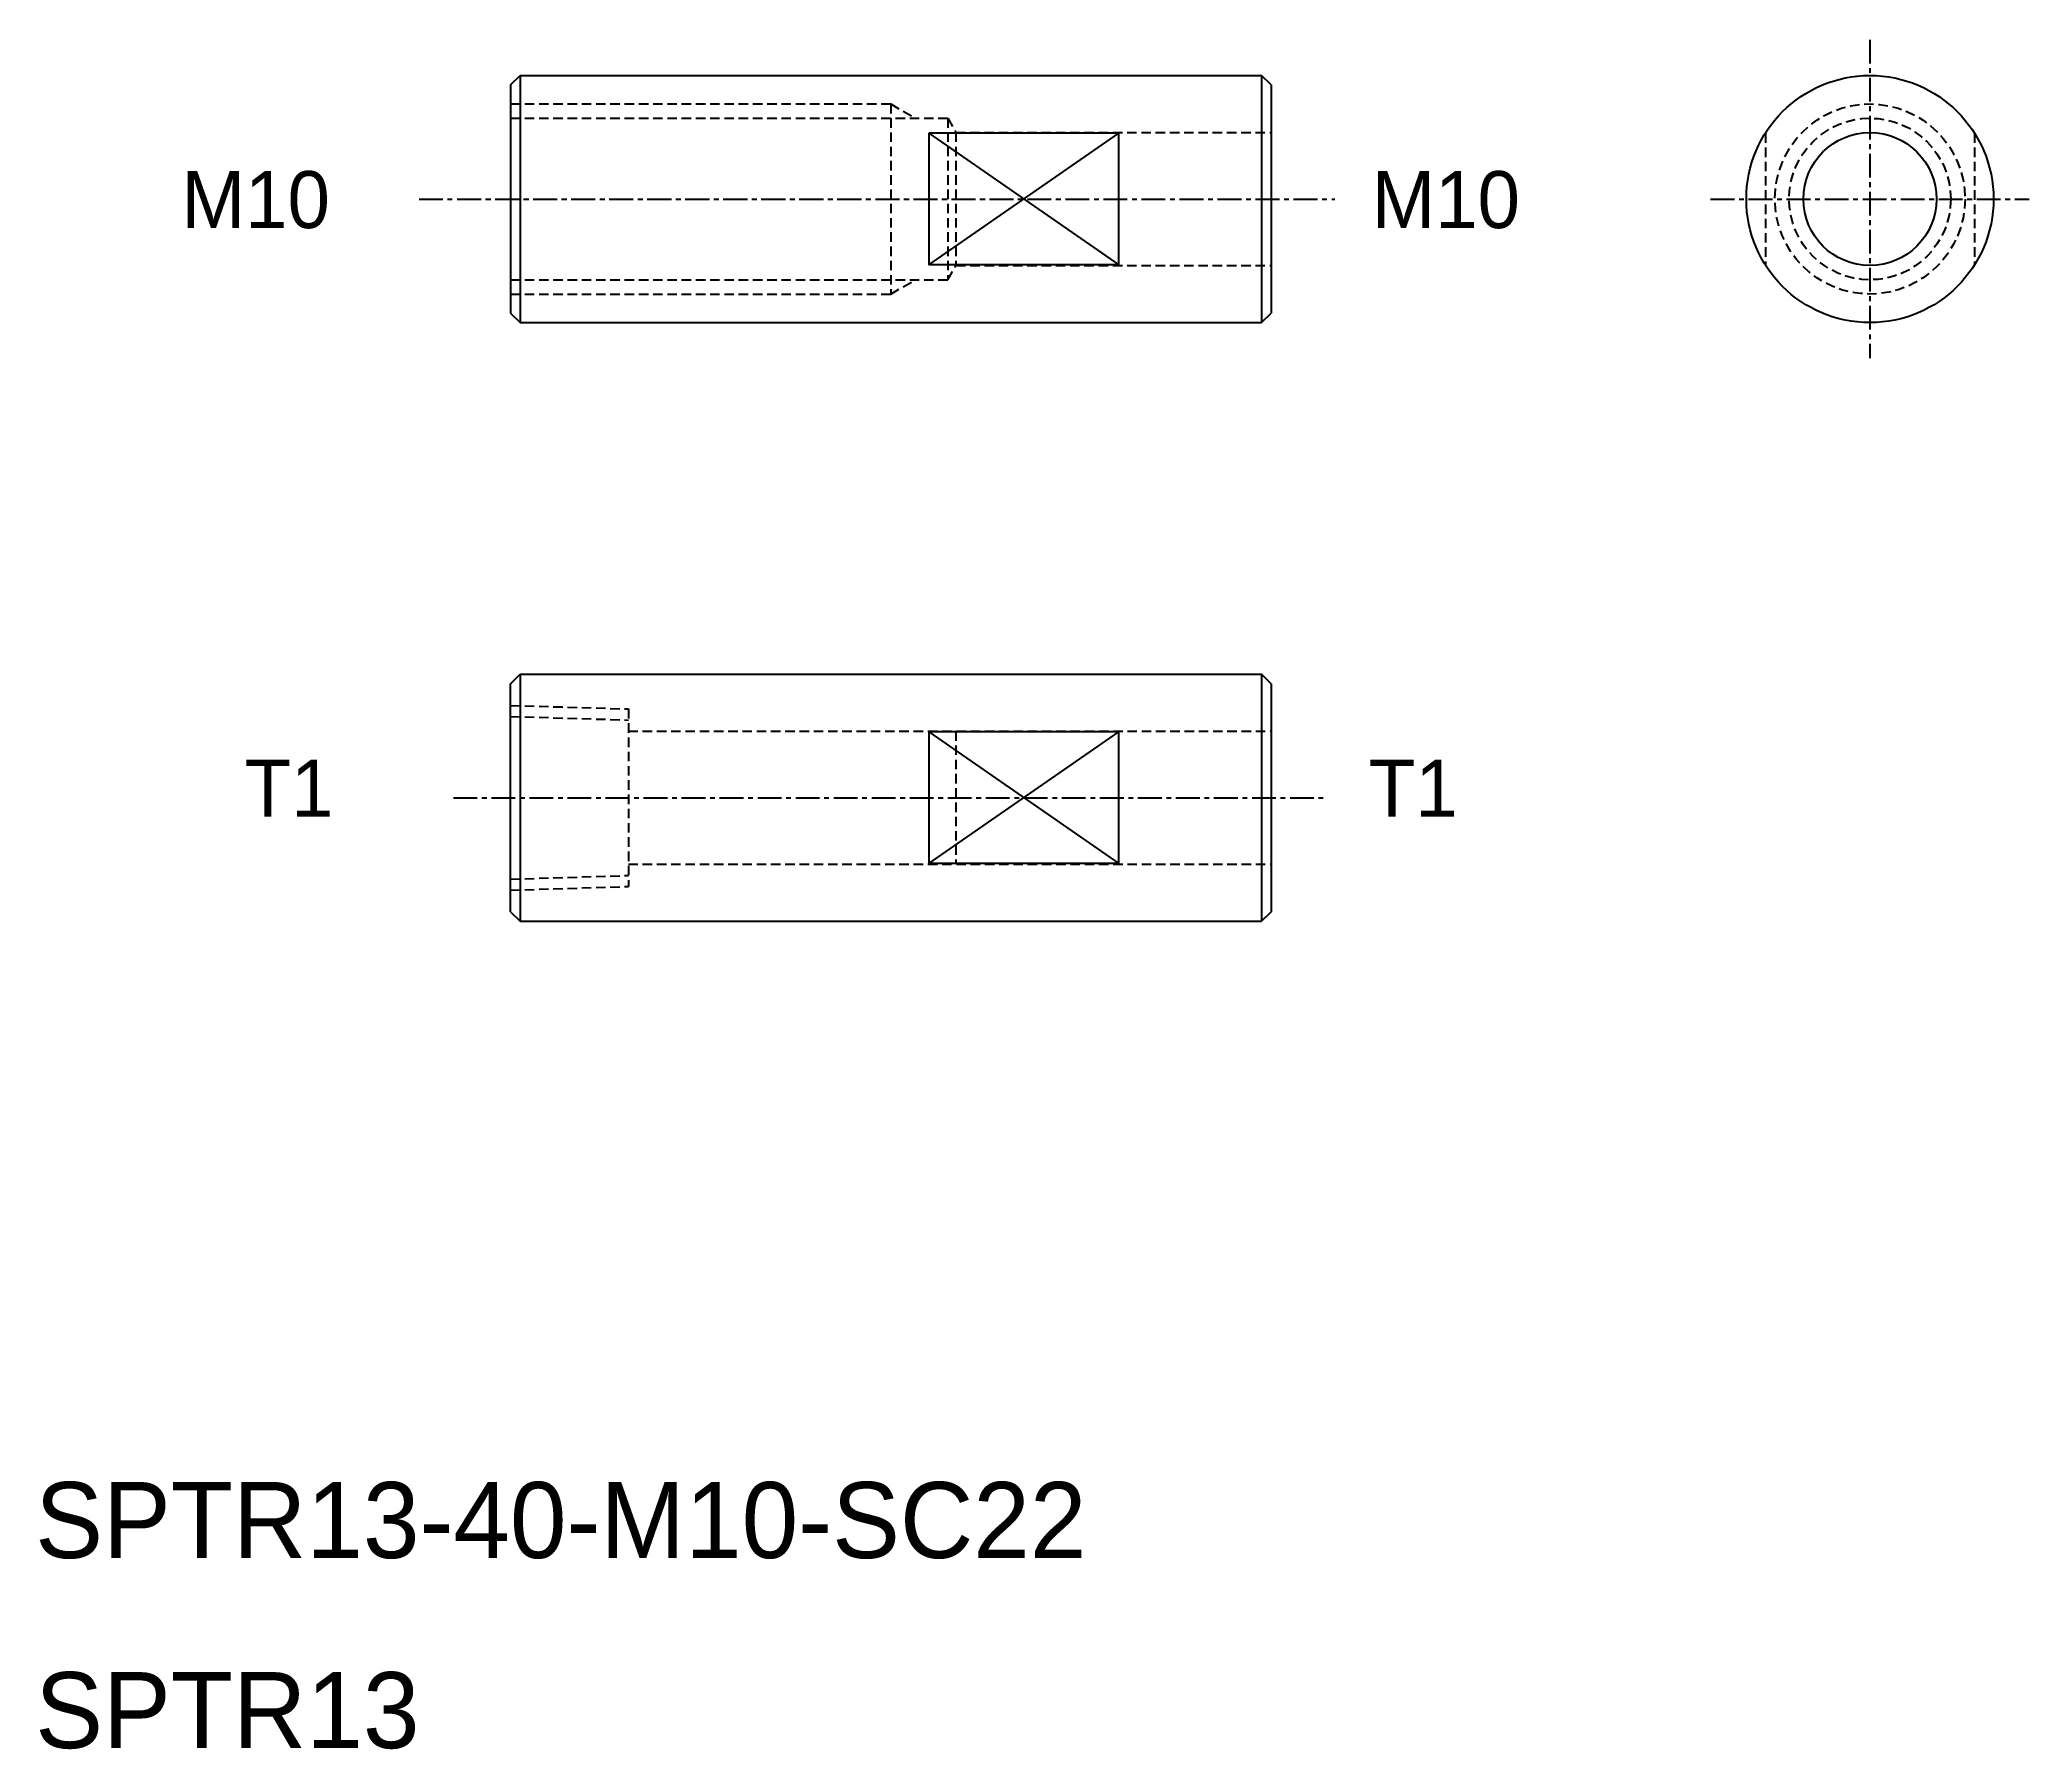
# Model space of a CAD drawing. Extents: x 10 to 115, y 10 to 100.
import ezdxf

# ---------------------------------------------------------------- set-up
doc = ezdxf.new("R2010")
doc.units = 0
doc.linetypes.add('CENTER', pattern=[2, 1.25, -0.25, 0.25, -0.25])
doc.linetypes.add('DASHED', pattern=[0.75, 0.5, -0.25])
doc.layers.get('0').update_dxf_attribs({"linetype": 'CONTINUOUS'})
doc.layers.add('CENTER', color=1, linetype='CENTER')

msp = doc.modelspace()

# ---------------------------------------------------------------- linework, layer by layer
at = {"color": 7, "linetype": 'CONTINUOUS'}
for p, q in [((35, 97.5), (35.5, 98)), ((35, 97.5), (35, 85.5)), ((35.5, 98), (74.5, 98)), ((35.5, 98), (35.5, 85)), ((45.25, 98), (45.25, 98)), ((55, 98), (55, 98)), ((74.5, 98), (74.5, 85)), ((75, 97.5), (74.5, 98)), ((75, 97.5), (75, 85.5)), ((35, 96.5), (35, 86.5)), ((67, 94.96), (57, 94.96)), ((57, 94.96), (57, 88.04)), ((67, 88.04), (67, 94.96)), ((67, 88.04), (57, 88.04)), ((35, 85.5), (35.5, 85)), ((35.5, 85), (74.5, 85)), ((74.5, 85), (75, 85.5)), ((35, 66), (35.5, 66.5)), ((35, 54), (35, 66)), ((35.5, 66.5), (74.5, 66.5)), ((35.5, 66.5), (35.5, 53.5)), ((74.5, 66.5), (74.5, 53.5)), ((75, 66), (74.5, 66.5)), ((75, 66), (75, 54)), ((67, 63.46), (57, 63.46)), ((57, 63.46), (57, 56.54)), ((67, 56.54), (67, 63.46)), ((67, 56.54), (57, 56.54)), ((35, 54), (35.5, 53.5)), ((35.5, 53.5), (74.5, 53.5)), ((75, 54), (74.5, 53.5))]:
    msp.add_line(p, q, dxfattribs=at)
at = {"color": 3, "linetype": 'DASHED'}
for p, q in [((35, 96.5), (55, 96.5)), ((55, 96.5), (55, 86.5)), ((55, 96.5), (56.3, 95.75)), ((35, 95.75), (58, 95.75)), ((58, 95.75), (58, 87.25)), ((58, 95.75), (58.43, 95)), ((58.43, 95), (75, 95)), ((58.43, 95), (58.43, 88)), ((101, 94.96), (101, 88.04)), ((112, 94.96), (112, 88.04)), ((58, 87.25), (58.43, 88)), ((58.43, 88), (75, 88)), ((35, 87.25), (58, 87.25)), ((55, 86.5), (56.3, 87.25)), ((35, 86.5), (55, 86.5)), ((35, 64.86), (41.2, 64.67)), ((35, 64.28), (41.2, 64.09)), ((41.2, 64.67), (41.2, 55.33)), ((41.2, 63.5), (75, 63.5)), ((58.43, 63.5), (58.43, 56.5)), ((35, 55.72), (41.2, 55.91)), ((41.2, 56.5), (75, 56.5)), ((35, 55.14), (41.2, 55.33))]:
    msp.add_line(p, q, dxfattribs=at)
at = {"color": 3, "linetype": 'CONTINUOUS'}
for p, q in [((57, 94.96), (67, 88.04)), ((57, 88.04), (67, 94.96)), ((57, 63.46), (67, 56.54)), ((57, 56.54), (67, 63.46))]:
    msp.add_line(p, q, dxfattribs=at)
at = {"color": 7, "linetype": 'CONTINUOUS'}
for radius in [6.5, 3.5]:
    msp.add_circle((106.5, 91.5), radius, dxfattribs=at)
at = {"color": 3, "linetype": 'DASHED'}
for radius in [5, 4.25]:
    msp.add_circle((106.5, 91.5), radius, dxfattribs=at)
at = {"layer": 'CENTER', "color": 1, "linetype": 'CENTER'}
for p, q in [((106.5, 99.88), (106.5, 83.12)), ((30.19, 91.5), (78.35, 91.5)), ((32.21, 91.5), (62.62, 91.5)), ((98.12, 91.5), (114.88, 91.5)), ((32, 60), (78, 60))]:
    msp.add_line(p, q, dxfattribs=at)

# ---------------------------------------------------------------- texts
at = {"color": 7, "linetype": 'CONTINUOUS'}
for s, height, p in [('M10', 3, (17.7, 89.97)), ('M10', 3, (80.29, 89.97)), ('T1', 3, (21.01, 59)), ('T1', 3, (80.14, 59)), ('SPTR13-40-M10-SC22', 4, (10, 20)), ('SPTR13', 4, (10, 10))]:
    msp.add_text(s, height=height, dxfattribs=at).set_placement(p)

doc.saveas('drawing.dxf')
